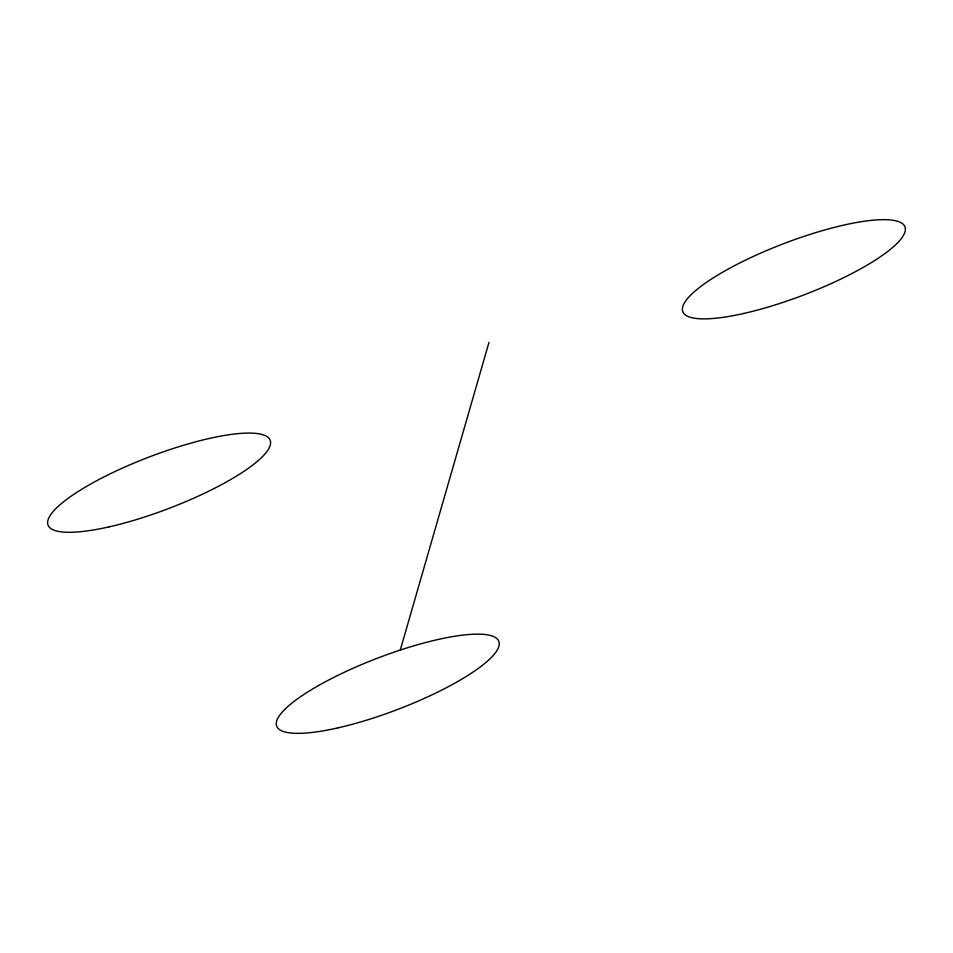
<?xml version="1.0" encoding="UTF-8"?>
<svg xmlns="http://www.w3.org/2000/svg" width="953" height="953" viewBox="0 0 953 953"><rect width="100%" height="100%" fill="white"/><g stroke="black" fill="none" stroke-linecap="round" stroke-linejoin="round"><path stroke-width="1.43" d="M400.272 650.065L489.008 342.294M337.743 727.925A118.863 27.542 -20.9 0 0 499.05 642.131A118.863 27.542 -20.9 0 0 326.498 681.169A118.863 27.542 -20.9 0 0 337.743 727.925M743.852 313.442A118.863 27.542 -20.9 0 0 905.171 227.648A118.863 27.542 -20.9 0 0 732.607 266.685A118.863 27.542 -20.9 0 0 743.852 313.442M109.095 526.866A118.863 27.542 -20.9 0 0 270.414 441.072A118.863 27.542 -20.9 0 0 97.849 480.109A118.863 27.542 -20.9 0 0 109.095 526.866"/></g></svg>
